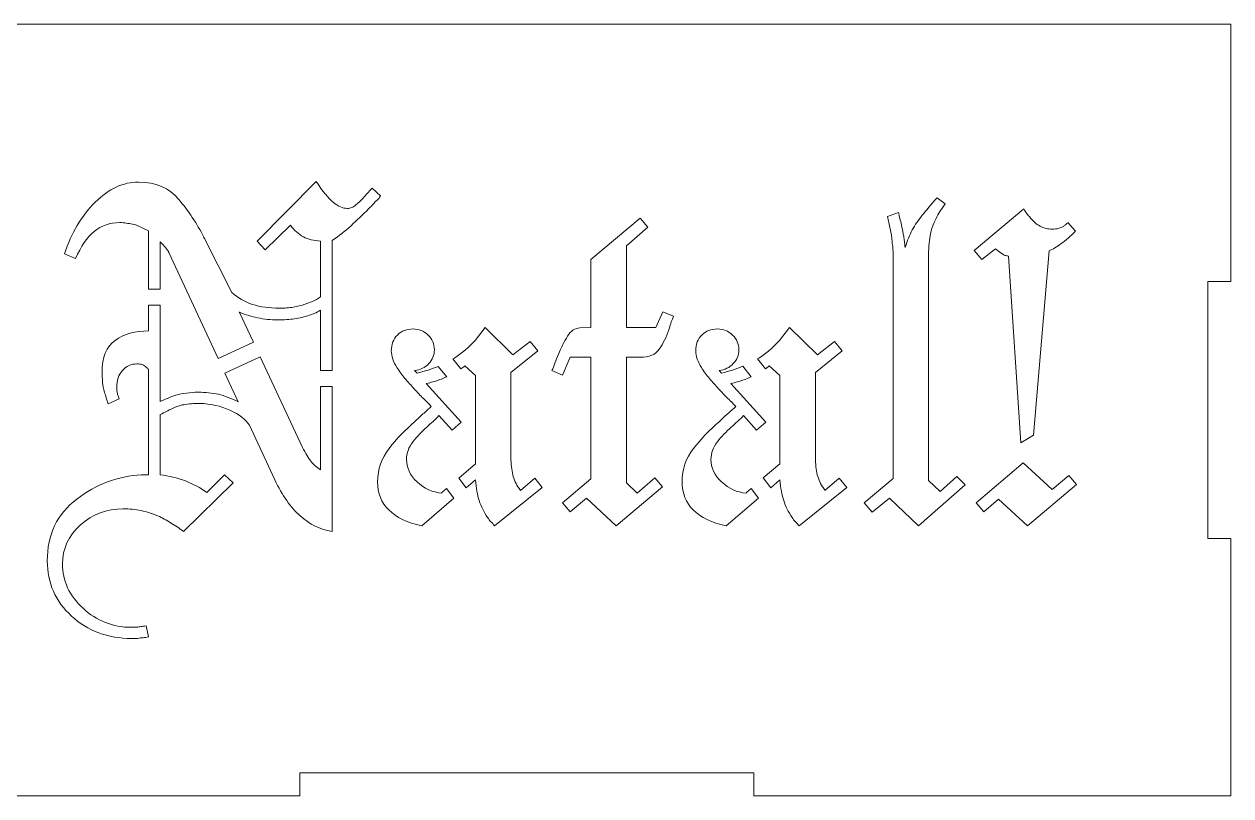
# Model space of a CAD drawing. Header units: millimetres. Extents: x -1983 to 1983, y -412 to 412.
# Drawn here: x -383.2 to -226.8, y -353 to -253 of the extents above; entities that cross this region are included whole.
import ezdxf

# ---------------------------------------------------------------- set-up
doc = ezdxf.new("R2010")
doc.units = ezdxf.units.MM
doc.header["$MEASUREMENT"] = 0
doc.layers.add('Camada 1', color=7, linetype='Continuous')

msp = doc.modelspace()

# ---------------------------------------------------------------- linework, layer by layer
at = {"layer": 'Camada 1', "color": 250, "lineweight": 9}
for points, knots in [([(-229.8491, -319.6956), (-229.8491, -319.6956), (-229.8491, -286.3622), (-229.8491, -286.3622), (-229.8491, -286.3622), (-229.8491, -286.3622), (-226.8491, -286.3622), (-226.8491, -286.3622), (-226.8491, -286.3622), (-226.8491, -286.3622), (-226.8491, -253.0289), (-226.8491, -253.0289), (-226.8491, -253.0289), (-226.8491, -253.0289), (-523.8491, -253.0289), (-523.8491, -253.0289), (-523.8491, -253.0289), (-523.8491, -253.0289), (-523.8491, -286.3622), (-523.8491, -286.3622), (-523.8491, -286.3622), (-523.8491, -286.3622), (-526.8491, -286.3622), (-526.8491, -286.3622), (-526.8491, -286.3622), (-526.8491, -286.3622), (-526.8491, -319.6956), (-526.8491, -319.6956), (-526.8491, -319.6956), (-526.8491, -319.6956), (-523.8491, -319.6956), (-523.8491, -319.6956), (-523.8491, -319.6956), (-523.8491, -319.6956), (-523.8491, -353.0289), (-523.8491, -353.0289), (-523.8491, -353.0289), (-523.8491, -353.0289), (-465.0491, -353.0289), (-465.0491, -353.0289), (-465.0491, -353.0289), (-465.0491, -353.0289), (-465.0491, -350.0289), (-465.0491, -350.0289), (-465.0491, -350.0289), (-465.0491, -350.0289), (-406.2491, -350.0289), (-406.2491, -350.0289), (-406.2491, -350.0289), (-406.2491, -350.0289), (-406.2491, -353.0289), (-406.2491, -353.0289), (-406.2491, -353.0289), (-406.2491, -353.0289), (-347.4491, -353.0289), (-347.4491, -353.0289), (-347.4491, -353.0289), (-347.4491, -353.0289), (-347.4491, -350.0289), (-347.4491, -350.0289), (-347.4491, -350.0289), (-347.4491, -350.0289), (-288.6491, -350.0289), (-288.6491, -350.0289), (-288.6491, -350.0289), (-288.6491, -350.0289), (-288.6491, -353.0289), (-288.6491, -353.0289), (-288.6491, -353.0289), (-288.6491, -353.0289), (-226.8491, -353.0289), (-226.8491, -353.0289), (-226.8491, -353.0289), (-226.8491, -353.0289), (-226.8491, -319.6956), (-226.8491, -319.6956), (-226.8491, -319.6956), (-226.8491, -319.6956), (-229.8491, -319.6956), (-229.8491, -319.6956)], [0, 0, 0, 0, 0.04761905, 0.04761905, 0.04761905, 0.04761905, 0.0952381, 0.0952381, 0.0952381, 0.0952381, 0.14285714, 0.14285714, 0.14285714, 0.14285714, 0.19047619, 0.19047619, 0.19047619, 0.19047619, 0.23809524, 0.23809524, 0.23809524, 0.23809524, 0.28571429, 0.28571429, 0.28571429, 0.28571429, 0.33333333, 0.33333333, 0.33333333, 0.33333333, 0.38095238, 0.38095238, 0.38095238, 0.38095238, 0.42857143, 0.42857143, 0.42857143, 0.42857143, 0.47619048, 0.47619048, 0.47619048, 0.47619048, 0.52380952, 0.52380952, 0.52380952, 0.52380952, 0.57142857, 0.57142857, 0.57142857, 0.57142857, 0.61904762, 0.61904762, 0.61904762, 0.61904762, 0.66666667, 0.66666667, 0.66666667, 0.66666667, 0.71428571, 0.71428571, 0.71428571, 0.71428571, 0.76190476, 0.76190476, 0.76190476, 0.76190476, 0.80952381, 0.80952381, 0.80952381, 0.80952381, 0.85714286, 0.85714286, 0.85714286, 0.85714286, 0.9047619, 0.9047619, 0.9047619, 0.9047619, 1, 1, 1, 1]), ([(-367.0491, -287.3613), (-367.0491, -287.3613), (-367.0491, -279.7943), (-367.0491, -279.7943), (-367.0491, -279.7943), (-367.4429, -279.6195), (-367.8039, -279.4555), (-368.132, -279.3023), (-368.132, -279.3023), (-368.4604, -279.149), (-368.7992, -279.0286), (-369.1495, -278.9412), (-369.1495, -278.9412), (-369.4121, -278.8975), (-369.6746, -278.8538), (-369.9372, -278.8099), (-369.9372, -278.8099), (-370.1996, -278.7662), (-370.4841, -278.7444), (-370.7903, -278.7444), (-370.7903, -278.7444), (-372.0592, -278.7444), (-373.1639, -279.1269), (-374.1046, -279.8928), (-374.1046, -279.8928), (-375.0454, -280.6585), (-375.844, -281.8293), (-376.5004, -283.4044), (-376.5004, -283.4044), (-376.5004, -283.4044), (-377.9443, -282.8136), (-377.9443, -282.8136), (-377.9443, -282.8136), (-377.0691, -280.1008), (-375.7456, -277.869), (-373.9733, -276.1192), (-373.9733, -276.1192), (-372.2014, -274.3688), (-370.3307, -273.4937), (-368.362, -273.4937), (-368.362, -273.4937), (-366.1301, -273.4937), (-364.3907, -274.2375), (-363.1438, -275.7359), (-363.1438, -275.7359), (-361.8968, -277.2241), (-360.8139, -278.8538), (-359.895, -280.6149), (-359.895, -280.6149), (-359.895, -280.6585), (-359.8843, -280.6913), (-359.8622, -280.7136), (-359.8622, -280.7136), (-359.8405, -280.735), (-359.8293, -280.7682), (-359.8293, -280.8119), (-359.8293, -280.8119), (-359.8293, -280.8119), (-356.285, -287.7909), (-356.285, -287.7909), (-356.285, -287.7909), (-355.4974, -288.4905), (-354.6007, -289.0162), (-353.5942, -289.3443), (-353.5942, -289.3443), (-352.5877, -289.6724), (-351.4282, -289.8363), (-350.1154, -289.8363), (-350.1154, -289.8363), (-349.4592, -289.8363), (-348.8575, -289.7926), (-348.3104, -289.705), (-348.3104, -289.705), (-347.7639, -289.6179), (-347.2494, -289.4865), (-346.7686, -289.3113), (-346.7686, -289.3113), (-346.4618, -289.2236), (-346.1447, -289.1035), (-345.8166, -288.9506), (-345.8166, -288.9506), (-345.4885, -288.7971), (-345.1493, -288.6114), (-344.7992, -288.3815), (-344.7992, -288.3815), (-344.7992, -288.3815), (-344.7992, -281.14), (-344.7992, -281.14), (-344.7992, -281.14), (-345.6307, -281.0961), (-346.3636, -280.9104), (-346.9979, -280.5823), (-346.9979, -280.5823), (-347.6327, -280.2431), (-348.1901, -279.7506), (-348.6718, -279.0943), (-348.6718, -279.0943), (-348.6718, -279.0943), (-351.9535, -282.2557), (-351.9535, -282.2557), (-351.9535, -282.2557), (-351.9535, -282.2557), (-353.0037, -281.14), (-353.0037, -281.14), (-353.0037, -281.14), (-353.0037, -281.14), (-345.3241, -273.4281), (-345.3241, -273.4281), (-345.3241, -273.4281), (-344.4931, -274.6969), (-343.76, -275.5942), (-343.1255, -276.1192), (-343.1255, -276.1192), (-342.4909, -276.6439), (-341.8893, -276.9065), (-341.3208, -276.9065), (-341.3208, -276.9065), (-341.102, -276.9065), (-340.9051, -276.8737), (-340.7296, -276.8081), (-340.7296, -276.8081), (-340.5549, -276.7424), (-340.38, -276.6222), (-340.2045, -276.4473), (-340.2045, -276.4473), (-339.8986, -276.2284), (-339.5815, -275.9333), (-339.2534, -275.561), (-339.2534, -275.561), (-338.9252, -275.1892), (-338.5418, -274.7625), (-338.1045, -274.2812), (-338.1045, -274.2812), (-338.1045, -274.2812), (-336.989, -275.2659), (-336.989, -275.2659), (-336.989, -275.2659), (-337.0762, -275.3972), (-337.1747, -275.5284), (-337.2842, -275.6595), (-337.2842, -275.6595), (-337.3938, -275.791), (-337.514, -275.9002), (-337.6452, -275.9878), (-337.6452, -275.9878), (-337.7763, -276.1628), (-337.9186, -276.3269), (-338.0714, -276.4798), (-338.0714, -276.4798), (-338.2248, -276.633), (-338.3892, -276.7975), (-338.5639, -276.9722), (-338.5639, -276.9722), (-339.3079, -277.7161), (-340.063, -278.4381), (-340.8282, -279.149), (-340.8282, -279.149), (-341.5938, -279.8494), (-342.4144, -280.4838), (-343.2898, -281.0521), (-343.2898, -281.0521), (-343.2898, -281.0521), (-343.2898, -297.9282), (-343.2898, -297.9282), (-343.2898, -297.9282), (-343.2898, -297.9282), (-344.7992, -297.9282), (-344.7992, -297.9282), (-344.7992, -297.9282), (-344.7992, -297.9282), (-344.7992, -290.0988), (-344.7992, -290.0988), (-344.7992, -290.0988), (-345.0618, -290.2741), (-345.3027, -290.4053), (-345.521, -290.4927), (-345.521, -290.4927), (-345.7401, -290.5804), (-345.9803, -290.6679), (-346.2429, -290.7551), (-346.2429, -290.7551), (-346.8557, -290.9742), (-347.4905, -291.1272), (-348.1467, -291.2147), (-348.1467, -291.2147), (-348.8029, -291.3023), (-349.5028, -291.3463), (-350.2467, -291.3463), (-350.2467, -291.3463), (-350.7719, -291.3463), (-351.2423, -291.324), (-351.658, -291.2806), (-351.658, -291.2806), (-352.0739, -291.2366), (-352.5004, -291.171), (-352.9379, -291.0832), (-352.9379, -291.0832), (-353.3316, -290.9959), (-353.7145, -290.8975), (-354.0861, -290.7881), (-354.0861, -290.7881), (-354.4584, -290.6791), (-354.8632, -290.5367), (-355.3006, -290.3614), (-355.3006, -290.3614), (-355.3006, -290.3614), (-355.3006, -290.2959), (-355.3006, -290.2959), (-355.3006, -290.2959), (-355.3006, -290.2959), (-353.4597, -294.2435), (-353.4597, -294.2435), (-353.4597, -294.2435), (-353.4597, -294.2435), (-358.0401, -296.3628), (-358.0401, -296.3628), (-358.0401, -296.3628), (-358.0401, -296.3628), (-364.4237, -282.6169), (-364.4237, -282.6169), (-364.4237, -282.6169), (-364.4237, -282.6169), (-364.4348, -282.6059), (-364.4565, -282.5838), (-364.4565, -282.5838), (-364.4785, -282.5622), (-364.4894, -282.5292), (-364.4894, -282.4856), (-364.4894, -282.4856), (-364.5766, -282.3545), (-364.6974, -282.1901), (-364.8501, -281.9931), (-364.8501, -281.9931), (-365.0033, -281.7962), (-365.2334, -281.5446), (-365.5396, -281.2385), (-365.5396, -281.2385), (-365.5396, -281.2385), (-365.5396, -287.3613), (-365.5396, -287.3613), (-365.5396, -287.3613), (-365.5396, -287.3613), (-367.0491, -287.3613), (-367.0491, -287.3613)], [0, 0, 0, 0, 0.01612903, 0.01612903, 0.01612903, 0.01612903, 0.03225806, 0.03225806, 0.03225806, 0.03225806, 0.0483871, 0.0483871, 0.0483871, 0.0483871, 0.06451613, 0.06451613, 0.06451613, 0.06451613, 0.08064516, 0.08064516, 0.08064516, 0.08064516, 0.09677419, 0.09677419, 0.09677419, 0.09677419, 0.11290323, 0.11290323, 0.11290323, 0.11290323, 0.12903226, 0.12903226, 0.12903226, 0.12903226, 0.14516129, 0.14516129, 0.14516129, 0.14516129, 0.16129032, 0.16129032, 0.16129032, 0.16129032, 0.17741935, 0.17741935, 0.17741935, 0.17741935, 0.19354839, 0.19354839, 0.19354839, 0.19354839, 0.20967742, 0.20967742, 0.20967742, 0.20967742, 0.22580645, 0.22580645, 0.22580645, 0.22580645, 0.24193548, 0.24193548, 0.24193548, 0.24193548, 0.25806452, 0.25806452, 0.25806452, 0.25806452, 0.27419355, 0.27419355, 0.27419355, 0.27419355, 0.29032258, 0.29032258, 0.29032258, 0.29032258, 0.30645161, 0.30645161, 0.30645161, 0.30645161, 0.32258065, 0.32258065, 0.32258065, 0.32258065, 0.33870968, 0.33870968, 0.33870968, 0.33870968, 0.35483871, 0.35483871, 0.35483871, 0.35483871, 0.37096774, 0.37096774, 0.37096774, 0.37096774, 0.38709677, 0.38709677, 0.38709677, 0.38709677, 0.40322581, 0.40322581, 0.40322581, 0.40322581, 0.41935484, 0.41935484, 0.41935484, 0.41935484, 0.43548387, 0.43548387, 0.43548387, 0.43548387, 0.4516129, 0.4516129, 0.4516129, 0.4516129, 0.46774194, 0.46774194, 0.46774194, 0.46774194, 0.48387097, 0.48387097, 0.48387097, 0.48387097, 0.5, 0.5, 0.5, 0.5, 0.51612903, 0.51612903, 0.51612903, 0.51612903, 0.53225806, 0.53225806, 0.53225806, 0.53225806, 0.5483871, 0.5483871, 0.5483871, 0.5483871, 0.56451613, 0.56451613, 0.56451613, 0.56451613, 0.58064516, 0.58064516, 0.58064516, 0.58064516, 0.59677419, 0.59677419, 0.59677419, 0.59677419, 0.61290323, 0.61290323, 0.61290323, 0.61290323, 0.62903226, 0.62903226, 0.62903226, 0.62903226, 0.64516129, 0.64516129, 0.64516129, 0.64516129, 0.66129032, 0.66129032, 0.66129032, 0.66129032, 0.67741935, 0.67741935, 0.67741935, 0.67741935, 0.69354839, 0.69354839, 0.69354839, 0.69354839, 0.70967742, 0.70967742, 0.70967742, 0.70967742, 0.72580645, 0.72580645, 0.72580645, 0.72580645, 0.74193548, 0.74193548, 0.74193548, 0.74193548, 0.75806452, 0.75806452, 0.75806452, 0.75806452, 0.77419355, 0.77419355, 0.77419355, 0.77419355, 0.79032258, 0.79032258, 0.79032258, 0.79032258, 0.80645161, 0.80645161, 0.80645161, 0.80645161, 0.82258065, 0.82258065, 0.82258065, 0.82258065, 0.83870968, 0.83870968, 0.83870968, 0.83870968, 0.85483871, 0.85483871, 0.85483871, 0.85483871, 0.87096774, 0.87096774, 0.87096774, 0.87096774, 0.88709677, 0.88709677, 0.88709677, 0.88709677, 0.90322581, 0.90322581, 0.90322581, 0.90322581, 0.91935484, 0.91935484, 0.91935484, 0.91935484, 0.93548387, 0.93548387, 0.93548387, 0.93548387, 0.9516129, 0.9516129, 0.9516129, 0.9516129, 0.96774194, 0.96774194, 0.96774194, 0.96774194, 1, 1, 1, 1]), ([(-273.2992, -316.2869), (-273.2992, -316.2869), (-274.3498, -315.0396), (-274.3498, -315.0396), (-274.3498, -315.0396), (-274.3498, -315.0396), (-270.6084, -311.8891), (-270.6084, -311.8891), (-270.6084, -311.8891), (-270.6084, -311.8891), (-270.6084, -282.8136), (-270.6084, -282.8136), (-270.6084, -282.8136), (-270.6084, -282.595), (-270.6194, -282.3433), (-270.6409, -282.0588), (-270.6409, -282.0588), (-270.663, -281.7747), (-270.6961, -281.5011), (-270.7397, -281.2385), (-270.7397, -281.2385), (-270.7832, -280.6697), (-270.8599, -280.112), (-270.969, -279.5647), (-270.969, -279.5647), (-271.0788, -279.0177), (-271.1991, -278.4818), (-271.3302, -277.9568), (-271.3302, -277.9568), (-271.3302, -277.9568), (-269.8864, -277.4316), (-269.8864, -277.4316), (-269.8864, -277.4316), (-269.7987, -277.9131), (-269.7112, -278.3068), (-269.624, -278.6131), (-269.624, -278.6131), (-269.5364, -278.9196), (-269.4709, -279.2254), (-269.427, -279.5317), (-269.427, -279.5317), (-269.383, -279.6632), (-269.3505, -279.8164), (-269.3285, -279.9911), (-269.3285, -279.9911), (-269.3069, -280.1666), (-269.2741, -280.3415), (-269.2302, -280.5168), (-269.2302, -280.5168), (-269.1863, -280.735), (-269.1537, -280.9539), (-269.1317, -281.173), (-269.1317, -281.173), (-269.1093, -281.3912), (-269.0768, -281.6538), (-269.0333, -281.9606), (-269.0333, -281.9606), (-268.902, -281.5225), (-268.7598, -281.1179), (-268.6066, -280.7462), (-268.6066, -280.7462), (-268.4532, -280.3743), (-268.2894, -280.0132), (-268.114, -279.6632), (-268.114, -279.6632), (-267.7643, -279.0507), (-267.3377, -278.427), (-266.8345, -277.7928), (-266.8345, -277.7928), (-266.3311, -277.1584), (-265.6859, -276.4031), (-264.8983, -275.5284), (-264.8983, -275.5284), (-264.8983, -275.5284), (-263.8482, -276.316), (-263.8482, -276.316), (-263.8482, -276.316), (-264.1108, -276.6657), (-264.3401, -276.9943), (-264.5372, -277.3004), (-264.5372, -277.3004), (-264.7339, -277.6066), (-264.8983, -277.9131), (-265.0294, -278.2192), (-265.0294, -278.2192), (-265.4233, -278.9196), (-265.6859, -279.6632), (-265.8171, -280.4511), (-265.8171, -280.4511), (-265.9482, -281.2385), (-266.014, -282.223), (-266.014, -283.4044), (-266.014, -283.4044), (-266.014, -283.4044), (-266.014, -312.1517), (-266.014, -312.1517), (-266.014, -312.1517), (-266.014, -312.1517), (-264.5044, -313.5959), (-264.5044, -313.5959), (-264.5044, -313.5959), (-264.5044, -313.5959), (-262.3383, -311.6266), (-262.3383, -311.6266), (-262.3383, -311.6266), (-262.3383, -311.6266), (-261.2885, -312.7423), (-261.2885, -312.7423), (-261.2885, -312.7423), (-261.2885, -312.7423), (-267.3267, -318.0587), (-267.3267, -318.0587), (-267.3267, -318.0587), (-267.3267, -318.0587), (-271.0678, -314.4491), (-271.0678, -314.4491), (-271.0678, -314.4491), (-271.0678, -314.4491), (-273.2992, -316.2869), (-273.2992, -316.2869)], [0, 0, 0, 0, 0.03225806, 0.03225806, 0.03225806, 0.03225806, 0.06451613, 0.06451613, 0.06451613, 0.06451613, 0.09677419, 0.09677419, 0.09677419, 0.09677419, 0.12903226, 0.12903226, 0.12903226, 0.12903226, 0.16129032, 0.16129032, 0.16129032, 0.16129032, 0.19354839, 0.19354839, 0.19354839, 0.19354839, 0.22580645, 0.22580645, 0.22580645, 0.22580645, 0.25806452, 0.25806452, 0.25806452, 0.25806452, 0.29032258, 0.29032258, 0.29032258, 0.29032258, 0.32258065, 0.32258065, 0.32258065, 0.32258065, 0.35483871, 0.35483871, 0.35483871, 0.35483871, 0.38709677, 0.38709677, 0.38709677, 0.38709677, 0.41935484, 0.41935484, 0.41935484, 0.41935484, 0.4516129, 0.4516129, 0.4516129, 0.4516129, 0.48387097, 0.48387097, 0.48387097, 0.48387097, 0.51612903, 0.51612903, 0.51612903, 0.51612903, 0.5483871, 0.5483871, 0.5483871, 0.5483871, 0.58064516, 0.58064516, 0.58064516, 0.58064516, 0.61290323, 0.61290323, 0.61290323, 0.61290323, 0.64516129, 0.64516129, 0.64516129, 0.64516129, 0.67741935, 0.67741935, 0.67741935, 0.67741935, 0.70967742, 0.70967742, 0.70967742, 0.70967742, 0.74193548, 0.74193548, 0.74193548, 0.74193548, 0.77419355, 0.77419355, 0.77419355, 0.77419355, 0.80645161, 0.80645161, 0.80645161, 0.80645161, 0.83870968, 0.83870968, 0.83870968, 0.83870968, 0.87096774, 0.87096774, 0.87096774, 0.87096774, 0.90322581, 0.90322581, 0.90322581, 0.90322581, 0.93548387, 0.93548387, 0.93548387, 0.93548387, 1, 1, 1, 1]), ([(-312.4417, -316.2211), (-312.4417, -316.2211), (-313.426, -315.0396), (-313.426, -315.0396), (-313.426, -315.0396), (-313.426, -315.0396), (-309.7509, -311.9549), (-309.7509, -311.9549), (-309.7509, -311.9549), (-309.7509, -311.9549), (-309.7509, -296.2026), (-309.7509, -296.2026), (-309.7509, -296.2026), (-309.7509, -296.2026), (-312.4417, -296.2026), (-312.4417, -296.2026), (-312.4417, -296.2026), (-312.4417, -296.2026), (-313.426, -298.5002), (-313.426, -298.5002), (-313.426, -298.5002), (-313.426, -298.5002), (-314.8048, -297.9093), (-314.8048, -297.9093), (-314.8048, -297.9093), (-314.6734, -297.6469), (-314.5422, -297.3294), (-314.4109, -296.9577), (-314.4109, -296.9577), (-314.2798, -296.5858), (-314.1264, -296.2026), (-313.9517, -295.809), (-313.9517, -295.809), (-313.6013, -294.9343), (-313.2076, -294.1463), (-312.77, -293.4463), (-312.77, -293.4463), (-312.3322, -292.7459), (-311.8073, -292.3962), (-311.1947, -292.3962), (-311.1947, -292.3962), (-311.1947, -292.3962), (-309.7509, -292.3305), (-309.7509, -292.3305), (-309.7509, -292.3305), (-309.7509, -292.3305), (-309.7509, -283.5357), (-309.7509, -283.5357), (-309.7509, -283.5357), (-309.7509, -283.5357), (-303.3845, -278.1536), (-303.3845, -278.1536), (-303.3845, -278.1536), (-303.3845, -278.1536), (-302.3996, -279.3348), (-302.3996, -279.3348), (-302.3996, -279.3348), (-302.3996, -279.3348), (-305.1564, -281.7635), (-305.1564, -281.7635), (-305.1564, -281.7635), (-305.1564, -281.7635), (-305.1564, -292.3305), (-305.1564, -292.3305), (-305.1564, -292.3305), (-305.1564, -292.3305), (-301.3496, -292.3305), (-301.3496, -292.3305), (-301.3496, -292.3305), (-301.3496, -292.3305), (-300.4307, -290.2959), (-300.4307, -290.2959), (-300.4307, -290.2959), (-300.4307, -290.2959), (-299.0525, -290.8863), (-299.0525, -290.8863), (-299.0525, -290.8863), (-299.0961, -291.0617), (-299.1507, -291.2147), (-299.2163, -291.3351), (-299.2163, -291.3351), (-299.282, -291.4665), (-299.3371, -291.5977), (-299.3806, -291.7288), (-299.3806, -291.7288), (-299.4243, -291.8601), (-299.4685, -292.0025), (-299.5118, -292.1554), (-299.5118, -292.1554), (-299.5555, -292.2977), (-299.5997, -292.4619), (-299.6431, -292.6369), (-299.6431, -292.6369), (-299.9934, -293.5886), (-300.4085, -294.4197), (-300.8903, -295.1311), (-300.8903, -295.1311), (-301.3716, -295.8419), (-302.2026, -296.2026), (-303.3845, -296.2026), (-303.3845, -296.2026), (-303.3845, -296.2026), (-305.1564, -296.2026), (-305.1564, -296.2026), (-305.1564, -296.2026), (-305.1564, -296.2026), (-305.1564, -312.4799), (-305.1564, -312.4799), (-305.1564, -312.4799), (-305.1564, -312.4799), (-303.7782, -313.7929), (-303.7782, -313.7929), (-303.7782, -313.7929), (-303.7782, -313.7929), (-301.4808, -311.8237), (-301.4808, -311.8237), (-301.4808, -311.8237), (-301.4808, -311.8237), (-300.4964, -313.0049), (-300.4964, -313.0049), (-300.4964, -313.0049), (-300.4964, -313.0049), (-306.469, -318.0587), (-306.469, -318.0587), (-306.469, -318.0587), (-306.469, -318.0587), (-310.3416, -314.4491), (-310.3416, -314.4491), (-310.3416, -314.4491), (-310.3416, -314.4491), (-312.4417, -316.2211), (-312.4417, -316.2211)], [0, 0, 0, 0, 0.02941176, 0.02941176, 0.02941176, 0.02941176, 0.05882353, 0.05882353, 0.05882353, 0.05882353, 0.08823529, 0.08823529, 0.08823529, 0.08823529, 0.11764706, 0.11764706, 0.11764706, 0.11764706, 0.14705882, 0.14705882, 0.14705882, 0.14705882, 0.17647059, 0.17647059, 0.17647059, 0.17647059, 0.20588235, 0.20588235, 0.20588235, 0.20588235, 0.23529412, 0.23529412, 0.23529412, 0.23529412, 0.26470588, 0.26470588, 0.26470588, 0.26470588, 0.29411765, 0.29411765, 0.29411765, 0.29411765, 0.32352941, 0.32352941, 0.32352941, 0.32352941, 0.35294118, 0.35294118, 0.35294118, 0.35294118, 0.38235294, 0.38235294, 0.38235294, 0.38235294, 0.41176471, 0.41176471, 0.41176471, 0.41176471, 0.44117647, 0.44117647, 0.44117647, 0.44117647, 0.47058824, 0.47058824, 0.47058824, 0.47058824, 0.5, 0.5, 0.5, 0.5, 0.52941176, 0.52941176, 0.52941176, 0.52941176, 0.55882353, 0.55882353, 0.55882353, 0.55882353, 0.58823529, 0.58823529, 0.58823529, 0.58823529, 0.61764706, 0.61764706, 0.61764706, 0.61764706, 0.64705882, 0.64705882, 0.64705882, 0.64705882, 0.67647059, 0.67647059, 0.67647059, 0.67647059, 0.70588235, 0.70588235, 0.70588235, 0.70588235, 0.73529412, 0.73529412, 0.73529412, 0.73529412, 0.76470588, 0.76470588, 0.76470588, 0.76470588, 0.79411765, 0.79411765, 0.79411765, 0.79411765, 0.82352941, 0.82352941, 0.82352941, 0.82352941, 0.85294118, 0.85294118, 0.85294118, 0.85294118, 0.88235294, 0.88235294, 0.88235294, 0.88235294, 0.91176471, 0.91176471, 0.91176471, 0.91176471, 0.94117647, 0.94117647, 0.94117647, 0.94117647, 1, 1, 1, 1]), ([(-254.0686, -307.2948), (-254.0686, -307.2948), (-255.6438, -283.0763), (-255.6438, -283.0763), (-255.6438, -283.0763), (-255.7314, -283.0763), (-255.8081, -283.0653), (-255.8737, -283.0432), (-255.8737, -283.0432), (-255.9393, -283.0214), (-256.0161, -283.0105), (-256.1032, -283.0105), (-256.1032, -283.0105), (-256.1909, -282.967), (-256.2674, -282.9229), (-256.3332, -282.8791), (-256.3332, -282.8791), (-256.3986, -282.8358), (-256.4754, -282.7916), (-256.5625, -282.7479), (-256.5625, -282.7479), (-256.6937, -282.6603), (-256.8146, -282.5732), (-256.9236, -282.4856), (-256.9236, -282.4856), (-257.033, -282.3979), (-257.1753, -282.2887), (-257.3507, -282.1576), (-257.3507, -282.1576), (-257.3507, -282.1576), (-259.1226, -283.5357), (-259.1226, -283.5357), (-259.1226, -283.5357), (-259.1226, -283.5357), (-260.1072, -282.3545), (-260.1072, -282.3545), (-260.1072, -282.3545), (-260.1072, -282.3545), (-253.6748, -276.9722), (-253.6748, -276.9722), (-253.6748, -276.9722), (-253.5436, -277.1911), (-253.4235, -277.377), (-253.3138, -277.5299), (-253.3138, -277.5299), (-253.2043, -277.6831), (-253.0844, -277.8253), (-252.9531, -277.9568), (-252.9531, -277.9568), (-252.5153, -278.5258), (-252.0561, -278.9412), (-251.5744, -279.2036), (-251.5744, -279.2036), (-251.0934, -279.4661), (-250.5684, -279.5974), (-249.9993, -279.5974), (-249.9993, -279.5974), (-249.6932, -279.5974), (-249.4197, -279.5647), (-249.1792, -279.4992), (-249.1792, -279.4992), (-248.9382, -279.4334), (-248.7088, -279.3348), (-248.4897, -279.2036), (-248.4897, -279.2036), (-248.4021, -279.1164), (-248.3149, -279.0397), (-248.2274, -278.9742), (-248.2274, -278.9742), (-248.1397, -278.9084), (-248.0519, -278.8317), (-247.9648, -278.7444), (-247.9648, -278.7444), (-247.9648, -278.7444), (-246.9804, -279.8598), (-246.9804, -279.8598), (-246.9804, -279.8598), (-247.6366, -280.5168), (-248.2495, -281.0521), (-248.8179, -281.4681), (-248.8179, -281.4681), (-249.3864, -281.8839), (-249.9122, -282.2011), (-250.3929, -282.4198), (-250.3929, -282.4198), (-250.3929, -282.4198), (-252.428, -306.3104), (-252.428, -306.3104), (-252.428, -306.3104), (-252.428, -306.3104), (-254.0686, -307.2948), (-254.0686, -307.2948)], [0, 0, 0, 0, 0.04166667, 0.04166667, 0.04166667, 0.04166667, 0.08333333, 0.08333333, 0.08333333, 0.08333333, 0.125, 0.125, 0.125, 0.125, 0.16666667, 0.16666667, 0.16666667, 0.16666667, 0.20833333, 0.20833333, 0.20833333, 0.20833333, 0.25, 0.25, 0.25, 0.25, 0.29166667, 0.29166667, 0.29166667, 0.29166667, 0.33333333, 0.33333333, 0.33333333, 0.33333333, 0.375, 0.375, 0.375, 0.375, 0.41666667, 0.41666667, 0.41666667, 0.41666667, 0.45833333, 0.45833333, 0.45833333, 0.45833333, 0.5, 0.5, 0.5, 0.5, 0.54166667, 0.54166667, 0.54166667, 0.54166667, 0.58333333, 0.58333333, 0.58333333, 0.58333333, 0.625, 0.625, 0.625, 0.625, 0.66666667, 0.66666667, 0.66666667, 0.66666667, 0.70833333, 0.70833333, 0.70833333, 0.70833333, 0.75, 0.75, 0.75, 0.75, 0.79166667, 0.79166667, 0.79166667, 0.79166667, 0.83333333, 0.83333333, 0.83333333, 0.83333333, 0.875, 0.875, 0.875, 0.875, 0.91666667, 0.91666667, 0.91666667, 0.91666667, 1, 1, 1, 1]), ([(-367.0491, -332.4328), (-367.3117, -332.4763), (-367.5525, -332.5092), (-367.771, -332.5314), (-367.771, -332.5314), (-367.9901, -332.5529), (-368.2087, -332.586), (-368.4277, -332.6297), (-368.4277, -332.6297), (-368.559, -332.6297), (-368.6901, -332.6297), (-368.8213, -332.6297), (-368.8213, -332.6297), (-368.9527, -332.6297), (-369.1056, -332.6297), (-369.281, -332.6297), (-369.281, -332.6297), (-372.3438, -332.6297), (-374.9253, -331.6671), (-377.0254, -329.742), (-377.0254, -329.742), (-379.1254, -327.8167), (-380.1761, -325.4315), (-380.1761, -322.5876), (-380.1761, -322.5876), (-380.1761, -319.1747), (-378.907, -316.5055), (-376.3689, -314.5804), (-376.3689, -314.5804), (-373.8311, -312.6551), (-371.0308, -311.6052), (-367.968, -311.4298), (-367.968, -311.4298), (-367.7931, -311.4298), (-367.629, -311.4298), (-367.4756, -311.4298), (-367.4756, -311.4298), (-367.3227, -311.4298), (-367.1803, -311.4298), (-367.0491, -311.4298), (-367.0491, -311.4298), (-367.0491, -311.4298), (-367.0491, -297.7782), (-367.0491, -297.7782), (-367.0491, -297.7782), (-367.0932, -297.7782), (-367.1365, -297.7451), (-367.1803, -297.6797), (-367.1803, -297.6797), (-367.2244, -297.6139), (-367.2678, -297.5592), (-367.3117, -297.5158), (-367.3117, -297.5158), (-367.4868, -297.3406), (-367.6727, -297.2202), (-367.8695, -297.1547), (-367.8695, -297.1547), (-368.0665, -297.0889), (-368.2959, -297.0562), (-368.559, -297.0562), (-368.559, -297.0562), (-369.3023, -297.0562), (-369.926, -297.3406), (-370.429, -297.9093), (-370.429, -297.9093), (-370.9325, -298.4782), (-371.1842, -299.2001), (-371.1842, -300.0753), (-371.1842, -300.0753), (-371.1842, -300.1629), (-371.1842, -300.2612), (-371.1842, -300.3709), (-371.1842, -300.3709), (-371.1842, -300.4802), (-371.1619, -300.5787), (-371.1184, -300.6661), (-371.1184, -300.6661), (-371.1184, -300.7973), (-371.0963, -300.9395), (-371.0529, -301.0926), (-371.0529, -301.0926), (-371.009, -301.2456), (-370.9437, -301.4099), (-370.8558, -301.5848), (-370.8558, -301.5848), (-370.8558, -301.5848), (-372.2997, -302.2416), (-372.2997, -302.2416), (-372.2997, -302.2416), (-372.4751, -301.6724), (-372.6277, -301.1693), (-372.759, -300.7316), (-372.759, -300.7316), (-372.8903, -300.294), (-372.978, -299.8784), (-373.0216, -299.4845), (-373.0216, -299.4845), (-373.0216, -299.2659), (-373.0326, -299.0475), (-373.0546, -298.8281), (-373.0546, -298.8281), (-373.0767, -298.6094), (-373.0871, -298.3905), (-373.0871, -298.1719), (-373.0871, -298.1719), (-373.0871, -296.2026), (-372.5185, -294.8135), (-371.381, -294.0038), (-371.381, -294.0038), (-370.2431, -293.1947), (-368.7992, -292.7901), (-367.0491, -292.7901), (-367.0491, -292.7901), (-367.0491, -292.7901), (-367.0491, -289.4337), (-367.0491, -289.4337), (-367.0491, -289.4337), (-367.0491, -289.4337), (-365.5396, -289.4337), (-365.5396, -289.4337), (-365.5396, -289.4337), (-365.5396, -289.4337), (-365.5396, -301.9128), (-365.5396, -301.9128), (-365.5396, -301.9128), (-365.1892, -301.7815), (-364.8501, -301.6397), (-364.5219, -301.4864), (-364.5219, -301.4864), (-364.1939, -301.3334), (-363.8548, -301.213), (-363.5051, -301.1254), (-363.5051, -301.1254), (-363.0672, -300.9941), (-362.6079, -300.8958), (-362.1263, -300.8301), (-362.1263, -300.8301), (-361.6454, -300.7645), (-361.142, -300.7316), (-360.617, -300.7316), (-360.617, -300.7316), (-360.1356, -300.7316), (-359.6873, -300.7533), (-359.2713, -300.7973), (-359.2713, -300.7973), (-358.856, -300.8412), (-358.4291, -300.9068), (-357.9918, -300.9941), (-357.9918, -300.9941), (-357.5981, -301.0817), (-357.1821, -301.213), (-356.7443, -301.3878), (-356.7443, -301.3878), (-356.307, -301.5631), (-355.8697, -301.7599), (-355.4318, -301.9783), (-355.4318, -301.9783), (-355.4318, -301.9783), (-357.1671, -298.242), (-357.1671, -298.242), (-357.1671, -298.242), (-357.1671, -298.242), (-352.5836, -296.1217), (-352.5836, -296.1217), (-352.5836, -296.1217), (-352.5836, -296.1217), (-347.0966, -307.8859), (-347.0966, -307.8859), (-347.0966, -307.8859), (-346.7463, -308.6295), (-346.3963, -309.2201), (-346.0461, -309.6579), (-346.0461, -309.6579), (-345.6964, -310.0952), (-345.2805, -310.4673), (-344.7992, -310.7736), (-344.7992, -310.7736), (-344.7992, -310.7736), (-344.7992, -300.0005), (-344.7992, -300.0005), (-344.7992, -300.0005), (-344.7992, -300.0005), (-343.2898, -300.0005), (-343.2898, -300.0005), (-343.2898, -300.0005), (-343.2898, -300.0005), (-343.2898, -318.7812), (-343.2898, -318.7812), (-343.2898, -318.7812), (-344.8212, -318.5181), (-346.1995, -317.8403), (-347.4247, -316.7462), (-347.4247, -316.7462), (-348.6495, -315.6525), (-349.7436, -314.099), (-350.7063, -312.086), (-350.7063, -312.086), (-350.7063, -312.086), (-353.988, -304.9978), (-353.988, -304.9978), (-353.988, -304.9978), (-354.4694, -304.254), (-355.3114, -303.6085), (-356.515, -303.0616), (-356.515, -303.0616), (-357.7183, -302.5144), (-359.0201, -302.2193), (-360.4203, -302.1753), (-360.4203, -302.1753), (-360.4637, -302.1753), (-360.5078, -302.1753), (-360.5516, -302.1753), (-360.5516, -302.1753), (-360.595, -302.1753), (-360.6389, -302.1753), (-360.6828, -302.1753), (-360.6828, -302.1753), (-361.0765, -302.1753), (-361.4374, -302.1974), (-361.7657, -302.2416), (-361.7657, -302.2416), (-362.0938, -302.2848), (-362.411, -302.3287), (-362.717, -302.3727), (-362.717, -302.3727), (-363.1549, -302.5039), (-363.5923, -302.6678), (-364.0301, -302.8646), (-364.0301, -302.8646), (-364.4674, -303.0725), (-364.9708, -303.324), (-365.5396, -303.6305), (-365.5396, -303.6305), (-365.5396, -303.6305), (-365.5396, -311.4298), (-365.5396, -311.4298), (-365.5396, -311.4298), (-364.4018, -311.5611), (-363.3185, -311.8237), (-362.2907, -312.2173), (-362.2907, -312.2173), (-361.2623, -312.611), (-360.3324, -313.1145), (-359.5013, -313.7273), (-359.5013, -313.7273), (-359.5013, -313.7273), (-357.2038, -311.4298), (-357.2038, -311.4298), (-357.2038, -311.4298), (-357.2038, -311.4298), (-356.0881, -312.4693), (-356.0881, -312.4693), (-356.0881, -312.4693), (-356.0881, -312.4693), (-362.52, -318.7812), (-362.52, -318.7812), (-362.52, -318.7812), (-363.0892, -318.3434), (-363.6468, -317.9604), (-364.1939, -317.6323), (-364.1939, -317.6323), (-364.7411, -317.304), (-365.2991, -317.0088), (-365.8675, -316.7462), (-365.8675, -316.7462), (-366.5681, -316.4399), (-367.2899, -316.2102), (-368.0333, -316.0573), (-368.0333, -316.0573), (-368.7774, -315.9039), (-369.5433, -315.8272), (-370.3307, -315.8272), (-370.3307, -315.8272), (-372.4751, -315.8272), (-374.3237, -316.5273), (-375.8769, -317.9275), (-375.8769, -317.9275), (-377.4304, -319.3275), (-378.2066, -321.0123), (-378.2066, -322.9813), (-378.2066, -322.9813), (-378.2066, -325.169), (-377.321, -327.0836), (-375.5486, -328.7244), (-375.5486, -328.7244), (-373.7765, -330.3651), (-371.687, -331.1856), (-369.281, -331.1856), (-369.281, -331.1856), (-369.1495, -331.1856), (-369.0289, -331.1856), (-368.9197, -331.1856), (-368.9197, -331.1856), (-368.8104, -331.1856), (-368.7118, -331.1856), (-368.6245, -331.1856), (-368.6245, -331.1856), (-368.4056, -331.1416), (-368.2087, -331.1089), (-368.0333, -331.0871), (-368.0333, -331.0871), (-367.8586, -331.0652), (-367.6397, -331.0325), (-367.3771, -330.9887), (-367.3771, -330.9887), (-367.3771, -330.9887), (-367.0491, -332.4328), (-367.0491, -332.4328)], [0, 0, 0, 0, 0.01282051, 0.01282051, 0.01282051, 0.01282051, 0.02564103, 0.02564103, 0.02564103, 0.02564103, 0.03846154, 0.03846154, 0.03846154, 0.03846154, 0.05128205, 0.05128205, 0.05128205, 0.05128205, 0.06410256, 0.06410256, 0.06410256, 0.06410256, 0.07692308, 0.07692308, 0.07692308, 0.07692308, 0.08974359, 0.08974359, 0.08974359, 0.08974359, 0.1025641, 0.1025641, 0.1025641, 0.1025641, 0.11538462, 0.11538462, 0.11538462, 0.11538462, 0.12820513, 0.12820513, 0.12820513, 0.12820513, 0.14102564, 0.14102564, 0.14102564, 0.14102564, 0.15384615, 0.15384615, 0.15384615, 0.15384615, 0.16666667, 0.16666667, 0.16666667, 0.16666667, 0.17948718, 0.17948718, 0.17948718, 0.17948718, 0.19230769, 0.19230769, 0.19230769, 0.19230769, 0.20512821, 0.20512821, 0.20512821, 0.20512821, 0.21794872, 0.21794872, 0.21794872, 0.21794872, 0.23076923, 0.23076923, 0.23076923, 0.23076923, 0.24358974, 0.24358974, 0.24358974, 0.24358974, 0.25641026, 0.25641026, 0.25641026, 0.25641026, 0.26923077, 0.26923077, 0.26923077, 0.26923077, 0.28205128, 0.28205128, 0.28205128, 0.28205128, 0.29487179, 0.29487179, 0.29487179, 0.29487179, 0.30769231, 0.30769231, 0.30769231, 0.30769231, 0.32051282, 0.32051282, 0.32051282, 0.32051282, 0.33333333, 0.33333333, 0.33333333, 0.33333333, 0.34615385, 0.34615385, 0.34615385, 0.34615385, 0.35897436, 0.35897436, 0.35897436, 0.35897436, 0.37179487, 0.37179487, 0.37179487, 0.37179487, 0.38461538, 0.38461538, 0.38461538, 0.38461538, 0.3974359, 0.3974359, 0.3974359, 0.3974359, 0.41025641, 0.41025641, 0.41025641, 0.41025641, 0.42307692, 0.42307692, 0.42307692, 0.42307692, 0.43589744, 0.43589744, 0.43589744, 0.43589744, 0.44871795, 0.44871795, 0.44871795, 0.44871795, 0.46153846, 0.46153846, 0.46153846, 0.46153846, 0.47435897, 0.47435897, 0.47435897, 0.47435897, 0.48717949, 0.48717949, 0.48717949, 0.48717949, 0.5, 0.5, 0.5, 0.5, 0.51282051, 0.51282051, 0.51282051, 0.51282051, 0.52564103, 0.52564103, 0.52564103, 0.52564103, 0.53846154, 0.53846154, 0.53846154, 0.53846154, 0.55128205, 0.55128205, 0.55128205, 0.55128205, 0.56410256, 0.56410256, 0.56410256, 0.56410256, 0.57692308, 0.57692308, 0.57692308, 0.57692308, 0.58974359, 0.58974359, 0.58974359, 0.58974359, 0.6025641, 0.6025641, 0.6025641, 0.6025641, 0.61538462, 0.61538462, 0.61538462, 0.61538462, 0.62820513, 0.62820513, 0.62820513, 0.62820513, 0.64102564, 0.64102564, 0.64102564, 0.64102564, 0.65384615, 0.65384615, 0.65384615, 0.65384615, 0.66666667, 0.66666667, 0.66666667, 0.66666667, 0.67948718, 0.67948718, 0.67948718, 0.67948718, 0.69230769, 0.69230769, 0.69230769, 0.69230769, 0.70512821, 0.70512821, 0.70512821, 0.70512821, 0.71794872, 0.71794872, 0.71794872, 0.71794872, 0.73076923, 0.73076923, 0.73076923, 0.73076923, 0.74358974, 0.74358974, 0.74358974, 0.74358974, 0.75641026, 0.75641026, 0.75641026, 0.75641026, 0.76923077, 0.76923077, 0.76923077, 0.76923077, 0.78205128, 0.78205128, 0.78205128, 0.78205128, 0.79487179, 0.79487179, 0.79487179, 0.79487179, 0.80769231, 0.80769231, 0.80769231, 0.80769231, 0.82051282, 0.82051282, 0.82051282, 0.82051282, 0.83333333, 0.83333333, 0.83333333, 0.83333333, 0.84615385, 0.84615385, 0.84615385, 0.84615385, 0.85897436, 0.85897436, 0.85897436, 0.85897436, 0.87179487, 0.87179487, 0.87179487, 0.87179487, 0.88461538, 0.88461538, 0.88461538, 0.88461538, 0.8974359, 0.8974359, 0.8974359, 0.8974359, 0.91025641, 0.91025641, 0.91025641, 0.91025641, 0.92307692, 0.92307692, 0.92307692, 0.92307692, 0.93589744, 0.93589744, 0.93589744, 0.93589744, 0.94871795, 0.94871795, 0.94871795, 0.94871795, 0.96153846, 0.96153846, 0.96153846, 0.96153846, 0.97435897, 0.97435897, 0.97435897, 0.97435897, 1, 1, 1, 1]), ([(-322.2212, -318.0587), (-322.3966, -317.8403), (-322.5604, -317.6539), (-322.7137, -317.5011), (-322.7137, -317.5011), (-322.8663, -317.3479), (-323.0086, -317.1618), (-323.1401, -316.9431), (-323.1401, -316.9431), (-323.6214, -316.2431), (-323.9826, -315.5211), (-324.2231, -314.7772), (-324.2231, -314.7772), (-324.4636, -314.0332), (-324.6278, -313.1361), (-324.7157, -312.086), (-324.7157, -312.086), (-324.7157, -312.086), (-325.9141, -313.1151), (-325.9141, -313.1151), (-325.9141, -313.1151), (-325.9141, -313.1151), (-326.8751, -311.8512), (-326.8751, -311.8512), (-326.8751, -311.8512), (-326.8751, -311.8512), (-324.7157, -309.9859), (-324.7157, -309.9859), (-324.7157, -309.9859), (-324.7157, -309.9859), (-324.7157, -298.5655), (-324.7157, -298.5655), (-324.7157, -298.5655), (-324.7157, -298.5655), (-326.0938, -297.3188), (-326.0938, -297.3188), (-326.0938, -297.3188), (-326.2715, -297.4569), (-326.4405, -297.584), (-326.6002, -297.7), (-326.6002, -297.7), (-326.6002, -297.7), (-327.6314, -296.4168), (-327.6314, -296.4168), (-327.6314, -296.4168), (-327.4998, -296.3365), (-327.3696, -296.2544), (-327.2426, -296.1701), (-327.2426, -296.1701), (-325.8202, -295.2294), (-324.5623, -293.9494), (-323.468, -292.3305), (-323.468, -292.3305), (-323.468, -292.3305), (-319.8587, -295.8744), (-319.8587, -295.8744), (-319.8587, -295.8744), (-319.8587, -295.8744), (-317.6266, -294.1684), (-317.6266, -294.1684), (-317.6266, -294.1684), (-317.6266, -294.1684), (-316.6424, -295.3496), (-316.6424, -295.3496), (-316.6424, -295.3496), (-316.6424, -295.3496), (-320.1212, -298.1831), (-320.1212, -298.1831), (-320.1212, -298.1831), (-320.1212, -298.1831), (-320.1212, -308.7827), (-320.1212, -308.7827), (-320.1212, -308.7827), (-320.1212, -309.7454), (-320.0554, -310.544), (-319.9241, -311.1783), (-319.9241, -311.1783), (-319.7929, -311.8125), (-319.5522, -312.4142), (-319.2024, -312.9942), (-319.2024, -312.9942), (-319.1583, -313.0379), (-319.1038, -313.1034), (-319.0383, -313.1913), (-319.0383, -313.1913), (-318.9724, -313.2784), (-318.9177, -313.3662), (-318.8741, -313.4536), (-318.8741, -313.4536), (-318.8741, -313.4536), (-317.0361, -311.8678), (-317.0361, -311.8678), (-317.0361, -311.8678), (-317.0361, -311.8678), (-316.0517, -313.06), (-316.0517, -313.06), (-316.0517, -313.06), (-316.0517, -313.06), (-322.2212, -318.0587), (-322.2212, -318.0587)], [0, 0, 0, 0, 0.03846154, 0.03846154, 0.03846154, 0.03846154, 0.07692308, 0.07692308, 0.07692308, 0.07692308, 0.11538462, 0.11538462, 0.11538462, 0.11538462, 0.15384615, 0.15384615, 0.15384615, 0.15384615, 0.19230769, 0.19230769, 0.19230769, 0.19230769, 0.23076923, 0.23076923, 0.23076923, 0.23076923, 0.26923077, 0.26923077, 0.26923077, 0.26923077, 0.30769231, 0.30769231, 0.30769231, 0.30769231, 0.34615385, 0.34615385, 0.34615385, 0.34615385, 0.38461538, 0.38461538, 0.38461538, 0.38461538, 0.42307692, 0.42307692, 0.42307692, 0.42307692, 0.46153846, 0.46153846, 0.46153846, 0.46153846, 0.5, 0.5, 0.5, 0.5, 0.53846154, 0.53846154, 0.53846154, 0.53846154, 0.57692308, 0.57692308, 0.57692308, 0.57692308, 0.61538462, 0.61538462, 0.61538462, 0.61538462, 0.65384615, 0.65384615, 0.65384615, 0.65384615, 0.69230769, 0.69230769, 0.69230769, 0.69230769, 0.73076923, 0.73076923, 0.73076923, 0.73076923, 0.76923077, 0.76923077, 0.76923077, 0.76923077, 0.80769231, 0.80769231, 0.80769231, 0.80769231, 0.84615385, 0.84615385, 0.84615385, 0.84615385, 0.88461538, 0.88461538, 0.88461538, 0.88461538, 0.92307692, 0.92307692, 0.92307692, 0.92307692, 1, 1, 1, 1]), ([(-282.7753, -318.0587), (-282.9503, -317.8403), (-283.1145, -317.6539), (-283.2673, -317.5011), (-283.2673, -317.5011), (-283.4205, -317.3479), (-283.5629, -317.1618), (-283.6942, -316.9431), (-283.6942, -316.9431), (-284.1755, -316.2431), (-284.5363, -315.5211), (-284.7773, -314.7772), (-284.7773, -314.7772), (-285.0177, -314.0332), (-285.1815, -313.1361), (-285.2691, -312.086), (-285.2691, -312.086), (-285.2691, -312.086), (-286.4552, -313.1042), (-286.4552, -313.1042), (-286.4552, -313.1042), (-286.4552, -313.1042), (-287.4161, -311.84), (-287.4161, -311.84), (-287.4161, -311.84), (-287.4161, -311.84), (-285.2691, -309.9859), (-285.2691, -309.9859), (-285.2691, -309.9859), (-285.2691, -309.9859), (-285.2691, -298.5655), (-285.2691, -298.5655), (-285.2691, -298.5655), (-285.2691, -298.5655), (-286.6475, -297.3188), (-286.6475, -297.3188), (-286.6475, -297.3188), (-286.8207, -297.453), (-286.9853, -297.5773), (-287.1411, -297.6906), (-287.1411, -297.6906), (-287.1411, -297.6906), (-288.1717, -296.409), (-288.1717, -296.409), (-288.1717, -296.409), (-288.0448, -296.3313), (-287.9197, -296.2515), (-287.7962, -296.1701), (-287.7962, -296.1701), (-286.3743, -295.2294), (-285.1159, -293.9494), (-284.0221, -292.3305), (-284.0221, -292.3305), (-284.0221, -292.3305), (-280.4123, -295.8744), (-280.4123, -295.8744), (-280.4123, -295.8744), (-280.4123, -295.8744), (-278.181, -294.1684), (-278.181, -294.1684), (-278.181, -294.1684), (-278.181, -294.1684), (-277.1966, -295.3496), (-277.1966, -295.3496), (-277.1966, -295.3496), (-277.1966, -295.3496), (-280.6748, -298.1831), (-280.6748, -298.1831), (-280.6748, -298.1831), (-280.6748, -298.1831), (-280.6748, -308.7827), (-280.6748, -308.7827), (-280.6748, -308.7827), (-280.6748, -309.7454), (-280.6093, -310.544), (-280.4781, -311.1783), (-280.4781, -311.1783), (-280.3467, -311.8125), (-280.106, -312.4142), (-279.7562, -312.9942), (-279.7562, -312.9942), (-279.7124, -313.0379), (-279.6578, -313.1034), (-279.592, -313.1913), (-279.592, -313.1913), (-279.5266, -313.2784), (-279.4715, -313.3662), (-279.4279, -313.4536), (-279.4279, -313.4536), (-279.4279, -313.4536), (-277.5902, -311.8678), (-277.5902, -311.8678), (-277.5902, -311.8678), (-277.5902, -311.8678), (-276.6058, -313.06), (-276.6058, -313.06), (-276.6058, -313.06), (-276.6058, -313.06), (-282.7753, -318.0587), (-282.7753, -318.0587)], [0, 0, 0, 0, 0.03846154, 0.03846154, 0.03846154, 0.03846154, 0.07692308, 0.07692308, 0.07692308, 0.07692308, 0.11538462, 0.11538462, 0.11538462, 0.11538462, 0.15384615, 0.15384615, 0.15384615, 0.15384615, 0.19230769, 0.19230769, 0.19230769, 0.19230769, 0.23076923, 0.23076923, 0.23076923, 0.23076923, 0.26923077, 0.26923077, 0.26923077, 0.26923077, 0.30769231, 0.30769231, 0.30769231, 0.30769231, 0.34615385, 0.34615385, 0.34615385, 0.34615385, 0.38461538, 0.38461538, 0.38461538, 0.38461538, 0.42307692, 0.42307692, 0.42307692, 0.42307692, 0.46153846, 0.46153846, 0.46153846, 0.46153846, 0.5, 0.5, 0.5, 0.5, 0.53846154, 0.53846154, 0.53846154, 0.53846154, 0.57692308, 0.57692308, 0.57692308, 0.57692308, 0.61538462, 0.61538462, 0.61538462, 0.61538462, 0.65384615, 0.65384615, 0.65384615, 0.65384615, 0.69230769, 0.69230769, 0.69230769, 0.69230769, 0.73076923, 0.73076923, 0.73076923, 0.73076923, 0.76923077, 0.76923077, 0.76923077, 0.76923077, 0.80769231, 0.80769231, 0.80769231, 0.80769231, 0.84615385, 0.84615385, 0.84615385, 0.84615385, 0.88461538, 0.88461538, 0.88461538, 0.88461538, 0.92307692, 0.92307692, 0.92307692, 0.92307692, 1, 1, 1, 1]), ([(-327.4892, -314.4673), (-327.4892, -314.4673), (-331.6726, -318.0587), (-331.6726, -318.0587), (-331.6726, -318.0587), (-333.5542, -317.6211), (-334.9761, -316.9321), (-335.9388, -315.9805), (-335.9388, -315.9805), (-336.9014, -315.0396), (-337.3827, -313.8256), (-337.3827, -312.3271), (-337.3827, -312.3271), (-337.3827, -310.7078), (-336.8904, -309.2751), (-335.9061, -308.017), (-335.9061, -308.017), (-334.9215, -306.7697), (-333.8168, -305.6216), (-332.5914, -304.5605), (-332.5914, -304.5605), (-332.2412, -304.2101), (-331.8803, -303.871), (-331.5083, -303.5429), (-331.5083, -303.5429), (-331.1365, -303.2148), (-330.7752, -302.8978), (-330.4256, -302.5913), (-330.4256, -302.5913), (-330.6881, -302.2848), (-331.0273, -301.9348), (-331.4425, -301.5411), (-331.4425, -301.5411), (-331.8584, -301.1472), (-332.2633, -300.7206), (-332.6571, -300.283), (-332.6571, -300.283), (-333.0508, -299.8458), (-333.4444, -299.397), (-333.8383, -298.9376), (-333.8383, -298.9376), (-334.232, -298.4782), (-334.5824, -298.0077), (-334.889, -297.5263), (-334.889, -297.5263), (-335.1076, -297.1654), (-335.2826, -296.8043), (-335.4137, -296.4325), (-335.4137, -296.4325), (-335.5452, -296.0609), (-335.6108, -295.6995), (-335.6108, -295.3496), (-335.6108, -295.3496), (-335.6108, -294.5183), (-335.3484, -293.8399), (-334.8233, -293.315), (-334.8233, -293.315), (-334.2977, -292.7901), (-333.6199, -292.5275), (-332.7882, -292.5275), (-332.7882, -292.5275), (-332.0443, -292.5275), (-331.3991, -292.7901), (-330.8519, -293.315), (-330.8519, -293.315), (-330.3055, -293.8399), (-330.0319, -294.4743), (-330.0319, -295.2182), (-330.0319, -295.2182), (-330.0319, -295.9186), (-330.2722, -296.5204), (-330.7539, -297.0234), (-330.7539, -297.0234), (-331.2353, -297.5263), (-331.8475, -297.8219), (-332.5914, -297.9093), (-332.5914, -297.9093), (-332.5914, -297.9093), (-332.2633, -298.2376), (-332.2633, -298.2376), (-332.2633, -298.2376), (-331.2844, -298.0151), (-330.3697, -297.727), (-329.5207, -297.3744), (-329.5207, -297.3744), (-329.5207, -297.3744), (-328.4382, -298.722), (-328.4382, -298.722), (-328.4382, -298.722), (-328.5405, -298.7662), (-328.6448, -298.8124), (-328.7519, -298.8609), (-328.7519, -298.8609), (-328.9925, -298.9705), (-329.2439, -299.0688), (-329.5068, -299.1564), (-329.5068, -299.1564), (-329.7254, -299.244), (-329.9664, -299.3203), (-330.2288, -299.3858), (-330.2288, -299.3858), (-330.4914, -299.4516), (-330.7752, -299.5282), (-331.0819, -299.6159), (-331.0819, -299.6159), (-331.0819, -299.6159), (-326.5531, -304.604), (-326.5531, -304.604), (-326.5531, -304.604), (-326.5531, -304.604), (-327.7345, -305.6541), (-327.7345, -305.6541), (-327.7345, -305.6541), (-327.7345, -305.6541), (-329.4413, -303.7509), (-329.4413, -303.7509), (-329.4413, -303.7509), (-329.6597, -304.0133), (-329.911, -304.265), (-330.1957, -304.5052), (-330.1957, -304.5052), (-330.4802, -304.7462), (-330.7539, -304.9978), (-331.0161, -305.2604), (-331.0161, -305.2604), (-331.6726, -305.8288), (-332.2742, -306.4637), (-332.8214, -307.1636), (-332.8214, -307.1636), (-333.3678, -307.8638), (-333.6413, -308.6295), (-333.6413, -309.4608), (-333.6413, -309.4608), (-333.6413, -310.5111), (-333.1819, -311.4739), (-332.2633, -312.3486), (-332.2633, -312.3486), (-331.3444, -313.224), (-330.2722, -313.7052), (-329.0473, -313.7929), (-329.0473, -313.7929), (-329.0473, -313.7929), (-329.0473, -313.7273), (-329.0473, -313.7273), (-329.0473, -313.7273), (-329.0473, -313.7273), (-328.446, -313.2081), (-328.446, -313.2081), (-328.446, -313.2081), (-328.446, -313.2081), (-327.4892, -314.4673), (-327.4892, -314.4673)], [0, 0, 0, 0, 0.02564103, 0.02564103, 0.02564103, 0.02564103, 0.05128205, 0.05128205, 0.05128205, 0.05128205, 0.07692308, 0.07692308, 0.07692308, 0.07692308, 0.1025641, 0.1025641, 0.1025641, 0.1025641, 0.12820513, 0.12820513, 0.12820513, 0.12820513, 0.15384615, 0.15384615, 0.15384615, 0.15384615, 0.17948718, 0.17948718, 0.17948718, 0.17948718, 0.20512821, 0.20512821, 0.20512821, 0.20512821, 0.23076923, 0.23076923, 0.23076923, 0.23076923, 0.25641026, 0.25641026, 0.25641026, 0.25641026, 0.28205128, 0.28205128, 0.28205128, 0.28205128, 0.30769231, 0.30769231, 0.30769231, 0.30769231, 0.33333333, 0.33333333, 0.33333333, 0.33333333, 0.35897436, 0.35897436, 0.35897436, 0.35897436, 0.38461538, 0.38461538, 0.38461538, 0.38461538, 0.41025641, 0.41025641, 0.41025641, 0.41025641, 0.43589744, 0.43589744, 0.43589744, 0.43589744, 0.46153846, 0.46153846, 0.46153846, 0.46153846, 0.48717949, 0.48717949, 0.48717949, 0.48717949, 0.51282051, 0.51282051, 0.51282051, 0.51282051, 0.53846154, 0.53846154, 0.53846154, 0.53846154, 0.56410256, 0.56410256, 0.56410256, 0.56410256, 0.58974359, 0.58974359, 0.58974359, 0.58974359, 0.61538462, 0.61538462, 0.61538462, 0.61538462, 0.64102564, 0.64102564, 0.64102564, 0.64102564, 0.66666667, 0.66666667, 0.66666667, 0.66666667, 0.69230769, 0.69230769, 0.69230769, 0.69230769, 0.71794872, 0.71794872, 0.71794872, 0.71794872, 0.74358974, 0.74358974, 0.74358974, 0.74358974, 0.76923077, 0.76923077, 0.76923077, 0.76923077, 0.79487179, 0.79487179, 0.79487179, 0.79487179, 0.82051282, 0.82051282, 0.82051282, 0.82051282, 0.84615385, 0.84615385, 0.84615385, 0.84615385, 0.87179487, 0.87179487, 0.87179487, 0.87179487, 0.8974359, 0.8974359, 0.8974359, 0.8974359, 0.92307692, 0.92307692, 0.92307692, 0.92307692, 0.94871795, 0.94871795, 0.94871795, 0.94871795, 1, 1, 1, 1]), ([(-288.0303, -314.4567), (-288.0303, -314.4567), (-292.2262, -318.0587), (-292.2262, -318.0587), (-292.2262, -318.0587), (-294.108, -317.6211), (-295.5302, -316.9321), (-296.4928, -315.9805), (-296.4928, -315.9805), (-297.4553, -315.0396), (-297.9363, -313.8256), (-297.9363, -312.3271), (-297.9363, -312.3271), (-297.9363, -310.7078), (-297.4443, -309.2751), (-296.46, -308.017), (-296.46, -308.017), (-295.4756, -306.7697), (-294.3703, -305.6216), (-293.1455, -304.5605), (-293.1455, -304.5605), (-292.7953, -304.2101), (-292.4342, -303.871), (-292.0624, -303.5429), (-292.0624, -303.5429), (-291.6902, -303.2148), (-291.3294, -302.8978), (-290.9792, -302.5913), (-290.9792, -302.5913), (-291.2418, -302.2848), (-291.5811, -301.9348), (-291.9968, -301.5411), (-291.9968, -301.5411), (-292.4125, -301.1472), (-292.8174, -300.7206), (-293.2113, -300.283), (-293.2113, -300.283), (-293.6049, -299.8458), (-293.9986, -299.397), (-294.3925, -298.9376), (-294.3925, -298.9376), (-294.7861, -298.4782), (-295.1365, -298.0077), (-295.4426, -297.5263), (-295.4426, -297.5263), (-295.6613, -297.1654), (-295.8365, -296.8043), (-295.9677, -296.4325), (-295.9677, -296.4325), (-296.099, -296.0609), (-296.1646, -295.6995), (-296.1646, -295.3496), (-296.1646, -295.3496), (-296.1646, -294.5183), (-295.902, -293.8399), (-295.3771, -293.315), (-295.3771, -293.315), (-294.8519, -292.7901), (-294.1735, -292.5275), (-293.3425, -292.5275), (-293.3425, -292.5275), (-292.5984, -292.5275), (-291.9532, -292.7901), (-291.406, -293.315), (-291.406, -293.315), (-290.8591, -293.8399), (-290.5856, -294.4743), (-290.5856, -295.2182), (-290.5856, -295.2182), (-290.5856, -295.9186), (-290.8266, -296.5204), (-291.3073, -297.0234), (-291.3073, -297.0234), (-291.7888, -297.5263), (-292.4016, -297.8219), (-293.1455, -297.9093), (-293.1455, -297.9093), (-293.1455, -297.9093), (-292.8174, -298.2376), (-292.8174, -298.2376), (-292.8174, -298.2376), (-291.8324, -298.0138), (-290.9131, -297.7239), (-290.0598, -297.3681), (-290.0598, -297.3681), (-290.0598, -297.3681), (-288.9767, -298.7157), (-288.9767, -298.7157), (-288.9767, -298.7157), (-289.0843, -298.7618), (-289.1935, -298.8102), (-289.3055, -298.8609), (-289.3055, -298.8609), (-289.5465, -298.9705), (-289.7979, -299.0688), (-290.0605, -299.1564), (-290.0605, -299.1564), (-290.2795, -299.244), (-290.5198, -299.3203), (-290.7823, -299.3858), (-290.7823, -299.3858), (-291.0449, -299.4516), (-291.3294, -299.5282), (-291.6356, -299.6159), (-291.6356, -299.6159), (-291.6356, -299.6159), (-287.1068, -304.604), (-287.1068, -304.604), (-287.1068, -304.604), (-287.1068, -304.604), (-288.2886, -305.6541), (-288.2886, -305.6541), (-288.2886, -305.6541), (-288.2886, -305.6541), (-289.995, -303.7509), (-289.995, -303.7509), (-289.995, -303.7509), (-290.2138, -304.0133), (-290.4652, -304.265), (-290.7498, -304.5052), (-290.7498, -304.5052), (-291.034, -304.7462), (-291.3073, -304.9978), (-291.5699, -305.2604), (-291.5699, -305.2604), (-292.2262, -305.8288), (-292.8278, -306.4637), (-293.375, -307.1636), (-293.375, -307.1636), (-293.9219, -307.8638), (-294.1956, -308.6295), (-294.1956, -309.4608), (-294.1956, -309.4608), (-294.1956, -310.5111), (-293.736, -311.4739), (-292.8174, -312.3486), (-292.8174, -312.3486), (-291.8982, -313.224), (-290.8266, -313.7052), (-289.6011, -313.7929), (-289.6011, -313.7929), (-289.6011, -313.7929), (-289.6011, -313.7273), (-289.6011, -313.7273), (-289.6011, -313.7273), (-289.6011, -313.7273), (-288.9876, -313.1975), (-288.9876, -313.1975), (-288.9876, -313.1975), (-288.9876, -313.1975), (-288.0303, -314.4567), (-288.0303, -314.4567)], [0, 0, 0, 0, 0.02564103, 0.02564103, 0.02564103, 0.02564103, 0.05128205, 0.05128205, 0.05128205, 0.05128205, 0.07692308, 0.07692308, 0.07692308, 0.07692308, 0.1025641, 0.1025641, 0.1025641, 0.1025641, 0.12820513, 0.12820513, 0.12820513, 0.12820513, 0.15384615, 0.15384615, 0.15384615, 0.15384615, 0.17948718, 0.17948718, 0.17948718, 0.17948718, 0.20512821, 0.20512821, 0.20512821, 0.20512821, 0.23076923, 0.23076923, 0.23076923, 0.23076923, 0.25641026, 0.25641026, 0.25641026, 0.25641026, 0.28205128, 0.28205128, 0.28205128, 0.28205128, 0.30769231, 0.30769231, 0.30769231, 0.30769231, 0.33333333, 0.33333333, 0.33333333, 0.33333333, 0.35897436, 0.35897436, 0.35897436, 0.35897436, 0.38461538, 0.38461538, 0.38461538, 0.38461538, 0.41025641, 0.41025641, 0.41025641, 0.41025641, 0.43589744, 0.43589744, 0.43589744, 0.43589744, 0.46153846, 0.46153846, 0.46153846, 0.46153846, 0.48717949, 0.48717949, 0.48717949, 0.48717949, 0.51282051, 0.51282051, 0.51282051, 0.51282051, 0.53846154, 0.53846154, 0.53846154, 0.53846154, 0.56410256, 0.56410256, 0.56410256, 0.56410256, 0.58974359, 0.58974359, 0.58974359, 0.58974359, 0.61538462, 0.61538462, 0.61538462, 0.61538462, 0.64102564, 0.64102564, 0.64102564, 0.64102564, 0.66666667, 0.66666667, 0.66666667, 0.66666667, 0.69230769, 0.69230769, 0.69230769, 0.69230769, 0.71794872, 0.71794872, 0.71794872, 0.71794872, 0.74358974, 0.74358974, 0.74358974, 0.74358974, 0.76923077, 0.76923077, 0.76923077, 0.76923077, 0.79487179, 0.79487179, 0.79487179, 0.79487179, 0.82051282, 0.82051282, 0.82051282, 0.82051282, 0.84615385, 0.84615385, 0.84615385, 0.84615385, 0.87179487, 0.87179487, 0.87179487, 0.87179487, 0.8974359, 0.8974359, 0.8974359, 0.8974359, 0.92307692, 0.92307692, 0.92307692, 0.92307692, 0.94871795, 0.94871795, 0.94871795, 0.94871795, 1, 1, 1, 1]), ([(-259.8445, -315.0396), (-259.8445, -315.0396), (-253.7406, -309.8547), (-253.7406, -309.8547), (-253.7406, -309.8547), (-253.7406, -309.8547), (-249.9993, -313.3335), (-249.9993, -313.3335), (-249.9993, -313.3335), (-249.9993, -313.3335), (-247.8335, -311.4955), (-247.8335, -311.4955), (-247.8335, -311.4955), (-247.8335, -311.4955), (-246.8491, -312.6768), (-246.8491, -312.6768), (-246.8491, -312.6768), (-246.8491, -312.6768), (-253.2155, -318.0587), (-253.2155, -318.0587), (-253.2155, -318.0587), (-253.2155, -318.0587), (-256.9561, -314.5804), (-256.9561, -314.5804), (-256.9561, -314.5804), (-256.9561, -314.5804), (-258.8601, -316.2211), (-258.8601, -316.2211), (-258.8601, -316.2211), (-258.8601, -316.2211), (-259.8445, -315.0396), (-259.8445, -315.0396)], [0, 0, 0, 0, 0.11111111, 0.11111111, 0.11111111, 0.11111111, 0.22222222, 0.22222222, 0.22222222, 0.22222222, 0.33333333, 0.33333333, 0.33333333, 0.33333333, 0.44444444, 0.44444444, 0.44444444, 0.44444444, 0.55555556, 0.55555556, 0.55555556, 0.55555556, 0.66666667, 0.66666667, 0.66666667, 0.66666667, 0.77777778, 0.77777778, 0.77777778, 0.77777778, 1, 1, 1, 1])]:
    msp.add_open_spline(points, degree=3, knots=knots, dxfattribs=at)

doc.saveas('drawing.dxf')
